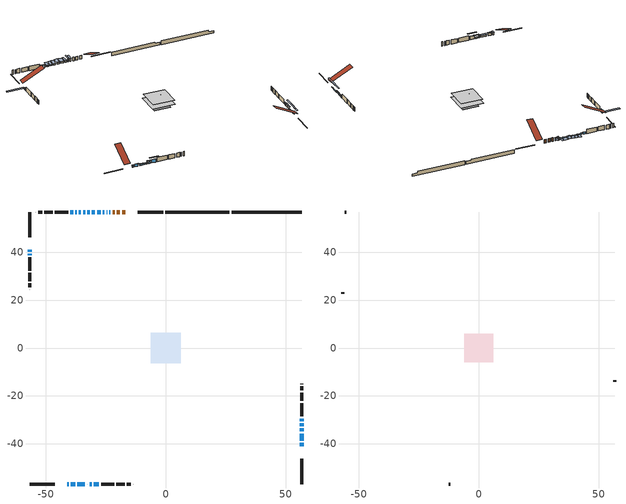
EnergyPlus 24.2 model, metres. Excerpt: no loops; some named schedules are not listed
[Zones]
conditioned space
 floor adiabatic (AdiabaticFloorConstruction): -6.32,-6.32 -6.32,6.32 6.32,6.32 6.32,-6.32 z0.3
 floor foundation (Slab1 construction): -4.5,-4.5 -4.5,4.5 4.5,4.5 4.5,-4.5 z-1.83
 floor foundation (Slab1 construction 1): -4.3,-4.3 -4.3,4.3 4.3,4.3 4.3,-4.3 z-1.83
 wall outside (RimJoist1 construction): -1.14,56.68 -11.64,56.68 / -56.68,-56.68 -46.18,-56.68 / -56.68,56.68 -56.68,46.18 / 56.68,-56.68 56.68,-46.18 z0.3:0.6
 wall outside (AdiabaticWallConstruction 1): -16.84,56.68 -18.22,56.68 / -19.15,56.68 -20.36,56.68 / -21.29,56.68 -22.11,56.68 z0.3:2.33
 wall outside (AdiabaticWallConstruction): -40.98,-56.68 -40.42,-56.68 / -32.82,-56.68 -32.64,-56.68 z0.3:1.5; -39.5,-56.68 -37.72,-56.68 z0.3:1.67; -23.04,56.68 -23.55,56.68 z0.3:1.9; -24.48,56.68 -24.68,56.68 / -29.98,-56.68 -27.9,-56.68 z0.3:2.23; -25.61,56.68 -26.17,56.68 / -27.09,56.68 -28.62,56.68 / -36.79,-56.68 -33.74,-56.68 / -37.16,56.68 -37.7,56.68 z0.3:1.19; -29.55,56.68 -30.77,56.68 z0.3:1.34; -31.7,56.68 -32.64,56.68 / -31.71,-56.68 -30.91,-56.68 z0.3:1.06; 56.68,-40.98 56.68,-39.51 z0.3:0.81; 56.68,-38.58 56.68,-35.64 z0.3:0.89; -33.56,56.68 -34.46,56.68 z0.3:0.91; -56.68,40.98 -56.68,40.14 z0.3:0.76; -35.38,56.68 -36.24,56.68 z0.3:0.87; 56.68,-34.71 56.68,-33.54 / -38.63,56.68 -39.8,56.68 / 56.68,-32.61 56.68,-31.44 / -56.68,39.22 -56.68,38.66 z0.3:1.47; 56.68,-30.52 56.68,-29.4 z0.3:1.27
 wall outside (Wall1 construction): -40.72,56.68 -46.22,56.68 / -26.97,-56.68 -21.48,-56.68 / -56.68,37.73 -56.68,32.24 / 56.68,-28.47 56.68,-22.98 z0.3:2.74
 wall outside (Wall2 construction): -47.14,56.68 -50.56,56.68 / -20.55,-56.68 -17.13,-56.68 / -56.68,31.31 -56.68,27.89 / 56.68,-22.05 56.68,-18.63 z0.3:2.74
 wall outside (Wall3 construction): -51.49,56.68 -53.2,56.68 / -16.2,-56.68 -14.49,-56.68 / -56.68,26.96 -56.68,25.25 / 56.68,-17.7 56.68,-15.99 z0.3:2.74
 wall outside (Wall4 construction): -54.13,56.68 -54.22,56.68 / -13.56,-56.68 -13.47,-56.68 / -56.68,24.32 -56.68,24.23 / 56.68,-15.06 56.68,-14.97 z0.3:2.74
 wall foundation (FoundationWall1 construction): 27.42,56.68,-1.83 27.42,56.68,0.3 53.75,56.68,0.3 53.75,56.68,-0.54 56.68,56.68,-0.54 56.68,56.68,-1.83
 wall foundation (FoundationWall2 construction): -0.21,56.68,-1.83 -0.21,56.68,0.3 23.82,56.68,0.3 23.82,56.68,-0.23 26.49,56.68,-0.23 26.49,56.68,-1.83
 window (WindowConstruction 12): -40.98,-56.68 -40.43,-56.68 z0.3:1.49
 window (WindowConstruction 6): -39.5,-56.68 -37.72,-56.68 z0.3:1.67
 window (WindowConstruction 15): -23.04,56.68 -23.55,56.68 z0.3:1.9
 window (WindowConstruction 16): -24.48,56.68 -24.68,56.68 z0.3:2.23
 window (WindowConstruction 17): -25.61,56.68 -26.17,56.68 z0.3:1.19
 window (WindowConstruction 7): -27.1,56.68 -28.62,56.68 z0.3:1.19
 window (WindowConstruction 8): -36.79,-56.68 -33.74,-56.68 z0.3:1.19
 window (WindowConstruction 9): -29.55,56.68 -30.77,56.68 z0.3:1.34
 window (WindowConstruction 10): -31.7,56.68 -32.64,56.68 z0.3:1.06
 window (WindowConstruction 13): -32.81,-56.68 -32.64,-56.68 z0.3:1.49
 window (WindowConstruction 11): -31.71,-56.68 -30.91,-56.68 z0.3:1.06
 window (WindowConstruction 18): 56.68,-40.98 56.68,-39.51 z0.3:0.81
 window (WindowConstruction 19): 56.68,-38.58 56.68,-35.64 z0.3:0.89
 window (WindowConstruction 20): -33.57,56.68 -34.46,56.68 z0.3:0.91
 window (WindowConstruction 21): -56.68,40.98 -56.68,40.15 z0.3:0.76
 window (WindowConstruction 22): -35.38,56.68 -36.24,56.68 z0.3:0.87
 window (WindowConstruction 14): -37.16,56.68 -37.7,56.68 z0.3:1.19
 window (WindowConstruction): 56.68,-34.71 56.68,-33.54 z0.3:1.47
 window (WindowConstruction 1): -38.63,56.68 -39.79,56.68 z0.3:1.47
 window (WindowConstruction 2): 56.68,-32.61 56.68,-31.44 z0.3:1.47
 window (WindowConstruction 3): -29.98,-56.68 -27.9,-56.68 z0.3:2.23
 window (WindowConstruction 4): -56.68,39.22 -56.68,38.66 z0.3:1.47
 window (WindowConstruction 5): 56.68,-30.52 56.68,-29.4 z0.3:1.27
 door (Door): -16.84,56.68 -18.22,56.68 z0.3:2.33
 door (Door 1): -19.15,56.68 -20.36,56.68 z0.3:2.33
 door (Door 2): -21.29,56.68 -22.11,56.68 z0.3:2.33
 ceiling adiabatic (AdiabaticFloorConstruction): 6.32,-6.32 6.32,6.32 -6.32,6.32 -6.32,-6.32 z0.3
attic - vented
 floor to conditioned space (Floor1 construction Reversed): -6.01,-6.01 -6.01,6.01 6.01,6.01 6.01,-6.01 z2.74
 floor to conditioned space (Floor2 construction Reversed): -2.01,-2.01 -2.01,2.01 2.01,2.01 2.01,-2.01 z2.74
 wall outside (Wall5 construction): -55.15,56.68 -55.75,56.68 / -12.54,-56.68 -11.94,-56.68 / -56.68,23.3 -56.68,22.71 / 56.68,-14.05 56.68,-13.45 z0.3:2.74
 roof outside (Roof1 construction): -15.91,56.68,2.74 -15.91,44.72,8.72 -12.57,44.72,8.72 -12.57,56.68,2.74; -41.91,-56.68,2.74 -41.91,-44.72,8.72 -45.25,-44.72,8.72 -45.25,-56.68,2.74; -56.68,41.91,2.74 -44.72,41.91,8.72 -44.72,45.25,8.72 -56.68,45.25,2.74; 56.68,-41.91,2.74 44.72,-41.91,8.72 44.72,-45.25,8.72 56.68,-45.25,2.74
shading: -40.28,-56.68 -41.13,-56.68 -41.13,-57.9 -40.28,-57.9 z1.64; -37.57,-56.68 -39.65,-56.68 -39.65,-57.29 -37.57,-57.29 z1.82; -23.7,56.68 -22.89,56.68 -22.89,59.88 -23.7,59.88 z2.05; -24.83,56.68 -24.33,56.68 -24.33,59.88 -24.83,59.88 z2.38; -26.32,56.68 -25.46,56.68 -25.46,59.88 -26.32,59.88 z1.34; -28.77,56.68 -26.95,56.68 -26.95,59.88 -28.77,59.88 z1.34; -33.59,-56.68 -36.94,-56.68 -36.94,-57.9 -33.59,-57.9 z1.34; -30.92,56.68 -29.4,56.68 -29.4,59.88 -30.92,59.88 z1.49; -32.79,56.68 -31.55,56.68 -31.55,59.88 -32.79,59.88 z1.21; -32.49,-56.68 -32.96,-56.68 -32.96,-57.9 -32.49,-57.9 z1.64; -29.84,-56.68 -32.78,-56.68 -32.78,-57.29 -29.84,-57.29 z2.13; 56.68,-36.16 56.68,-44.33 57.29,-44.33 57.29,-36.16 z4.16; 56.68,-32.29 56.68,-41.93 57.29,-41.93 57.29,-32.29 z4.23; -34.6,56.68 -33.42,56.68 -33.42,59.88 -34.6,59.88 z1.06; -56.68,40 -56.68,41.13 -66.43,41.13 -66.43,40 z0.91; -36.38,56.68 -35.23,56.68 -35.23,59.88 -36.38,59.88 z1.02; -37.85,56.68 -37.01,56.68 -37.01,57.29 -37.85,57.29 z1.34; 56.68,-33.39 56.68,-34.86 57.29,-34.86 57.29,-33.39 z1.62; -39.94,56.68 -38.48,56.68 -38.48,57.29 -39.94,57.29 z1.62; 56.68,-31.3 56.68,-32.76 57.29,-32.76 57.29,-31.3 z1.62; -26.38,-56.68 -31.5,-56.68 -31.5,-57.29 -26.38,-57.29 z3.75; -56.68,38.51 -56.68,39.37 -57.29,39.37 -57.29,38.51 z1.62; 56.68,-29.25 56.68,-30.67 57.29,-30.67 57.29,-29.25 z1.42
[Building]
Building 1: Terrain=Suburbs
[Site:Location]
Red Deer Regional AP_AB: Latitude {deg}=52.18; Longitude {deg}=-113.89; Time Zone {hr}=-7; Elevation {m}=905; Keep Site Location Information=Yes
[Site:GroundTemperature:Shallow]
-2.34175, -4.57363, -4.75236, -3.69322, 0.558635, 4.79069, 8.45965, 10.7838, 10.9813, 9.09096, 5.51556, 1.41332
[Site:WaterMainsTemperature]
Calculation Method=Schedule; Temperature Schedule=mains temperature schedule
[Material] Roughness=Rough; Thermal Absorptance=0.9
Name | Thickness {m} | Conductivity {W/m-K} | Density {kg/m3} | Specific Heat {J/kg-K} | Solar Absorptance | Visible Absorptance
asphalt or fiberglass shingles | 0.00635 | 0.162714 | 1121.4 | 1465.45 | 0.4 | 0.4
ceiling loosefill ins | 0.254 | 0.0480833 | 16.02 | 1046.75 | 0.7 | 0.7
ceiling loosefill ins 1 | 0.169333 | 0.0480833 | 16.02 | 1046.75 | 0.7 | 0.7
ceiling stud and cavity | 0.1397 | 0.0990476 | 65.682 | 1177.47 | 0.7 | 0.7
ceiling stud and cavity 1 | 0.1397 | 0.139188 | 65.682 | 1177.47 | 0.7 | 0.7
concrete 4.0 in. | 0.1016 | 1.803125 | 2242.8 | 837.4 | 0.7 | 0.7
concrete 8.0 in. | 0.2032 | 1.803125 | 2242.8 | 837.4 | 0.7 | 0.7
door material | 0.04445 | 0.053851 | 512.64 | 1214.23 | 0.7 | 0.7
exterior vertical ins | 0.0477883 | 0.029427 | 32.04 | 1214.23 | 0.7 | 0.7
exterior vertical ins 1 | 0.0633812 | 0.029427 | 32.04 | 1214.23 | 0.7 | 0.7
floor covering | 0.0127 | 0.0433444 | 54.468 | 1339.84 | 0.6 | 0.6
floor rigid ins; wall rigid ins 1 | 0.512978 | 0.029427 | 32.04 | 1214.23 | 0.7 | 0.7
floor stud and cavity | 0.1397 | 1.75129 | 37.0049 | 1207.88 | 0.7 | 0.7
furniture material conditioned space 1 | 0.1524 | 0.115458 | 640.8 | 1214.23 | 0.6 | 0.6
gypsum board | 0.0127 | 0.160291 | 801 | 837.4 | 0.6 | 0.6
gypsum board 1 | 0.0127 | 0.160291 | 801 | 837.4 | 0.7 | 0.7
osb sheathing 0.5 in. | 0.0127 | 0.115458 | 512.64 | 1214.23 | 0.7 | 0.7
osb sheathing 0.75 in. | 0.01905 | 0.115458 | 512.64 | 1214.23 | 0.7 | 0.7
osb sheathing 2.0 in. | 0.0508 | 0.115458 | 512.64 | 1214.23 | 0.7 | 0.7
rim joist stud and cavity | 0.0508 | 0.0310022 | 125.044 | 1163.47 | 0.6 | 0.6
wall rigid ins | 0.051816 | 0.029427 | 32.04 | 1214.23 | 0.7 | 0.7
wall stud and cavity | 0.1397 | 0.226039 | 139.0536 | 1170.24 | 0.7 | 0.7
wall stud and cavity 1 | 0.1397 | 0.0746362 | 139.0536 | 1170.24 | 0.7 | 0.7
wall stud and cavity 2 | 0.1397 | 0.0770275 | 139.0536 | 1170.24 | 0.7 | 0.7
wall stud and cavity 3 | 0.1397 | 0.0814562 | 139.0536 | 1170.24 | 0.7 | 0.7
wall stud and cavity 4 | 0.0889 | 6.1454 | 50.32683 | 1063.81 | 0.6 | 0.6
wall stud and cavity 5 | 0.0889 | 0.380278 | 52.3479 | 1209.89 | 0.7 | 0.7
wall stud and cavity 6 | 0.0889 | 0.391764 | 83.0341 | 1211.67 | 0.7 | 0.7
wood siding | 0.0254 | 0.102417 | 544.68 | 1172.36 | 0.4 | 0.4
wood siding 1 | 0.00254 | 0.102417 | 544.68 | 1172.36 | 0.4 | 0.4
wood siding 2; wood siding 3; wood siding 4 | 0.0254 | 0.102417 | 544.68 | 1172.36 | 0.7 | 0.7
[WindowMaterial:SimpleGlazingSystem]
Name | U-Factor {W/m2-K} | Solar Heat Gain Coefficient
WindowMaterial | 2.92474 | 0.66
WindowMaterial 1 | 2.9395 | 0.6
WindowMaterial 10 | 2.97698 | 0.61
WindowMaterial 11 | 3.11041 | 0.4
WindowMaterial 12 | 2.992306 | 0.59
WindowMaterial 13 | 2.98038 | 0.61
WindowMaterial 14 | 3.15356 | 0.45
WindowMaterial 15 | 2.98776 | 0.6
WindowMaterial 16 | 3.023535 | 0.48
WindowMaterial 17 | 3.01104 | 0.51
WindowMaterial 18 | 5.36174 | 0.62
WindowMaterial 19 | 5.80348 | 0.59
WindowMaterial 2 | 2.88102 | 0.7
WindowMaterial 20 | 3.12517 | 0.45
WindowMaterial 3 | 2.99685 | 0.51
WindowMaterial 4 | 3.00196 | 0.5
WindowMaterial 5 | 2.912814 | 0.63
WindowMaterial 6 | 2.98038 | 0.56
WindowMaterial 7 | 2.99117 | 0.55
WindowMaterial 8 | 3.02808 | 0.49
WindowMaterial 9 | 2.96903 | 0.62
[Construction]
AdiabaticFloorConstruction: floor stud and cavity, floor rigid ins, osb sheathing 0.75 in., floor covering
AdiabaticWallConstruction: wood siding 3, wall rigid ins 1, wall stud and cavity 5, gypsum board
AdiabaticWallConstruction 1: wood siding 4, wall rigid ins 1, wall stud and cavity 5, gypsum board
Door; Door 1; Door 2: door material
Floor1 construction Reversed: gypsum board, ceiling stud and cavity, ceiling loosefill ins
Floor2 construction Reversed: gypsum board, ceiling stud and cavity 1, ceiling loosefill ins 1
FoundationWall1 construction; FoundationWall2 construction: concrete 8.0 in., gypsum board 1
furniture construction conditioned space 1: furniture material conditioned space 1
PartitionWallConstruction: gypsum board, wall stud and cavity 6, gypsum board
RimJoist1 construction: wood siding 2, osb sheathing 2.0 in., rim joist stud and cavity
Roof1 construction: asphalt or fiberglass shingles
Slab1 construction; Slab1 construction 1: concrete 4.0 in.
Wall1 construction: wood siding, wall rigid ins, osb sheathing 0.5 in., wall stud and cavity, gypsum board
Wall2 construction: wood siding, osb sheathing 0.5 in., wall stud and cavity 1, gypsum board
Wall3 construction: wood siding, osb sheathing 0.5 in., wall stud and cavity 2, gypsum board
Wall4 construction: wood siding, osb sheathing 0.5 in., wall stud and cavity 3, gypsum board
Wall5 construction: wood siding 1, wall stud and cavity 4
WindowConstruction: WindowMaterial
WindowConstruction 1; WindowConstruction 2: WindowMaterial 1
WindowConstruction 10: WindowMaterial 8
WindowConstruction 11: WindowMaterial 9
WindowConstruction 12: WindowMaterial 10
WindowConstruction 13: WindowMaterial 11
WindowConstruction 14: WindowMaterial 12
WindowConstruction 15: WindowMaterial 13
WindowConstruction 16: WindowMaterial 14
WindowConstruction 17: WindowMaterial 15
WindowConstruction 18: WindowMaterial 16
WindowConstruction 19: WindowMaterial 17
WindowConstruction 20: WindowMaterial 18
WindowConstruction 21: WindowMaterial 19
WindowConstruction 22: WindowMaterial 20
WindowConstruction 3: WindowMaterial 2
WindowConstruction 4: WindowMaterial 3
WindowConstruction 5: WindowMaterial 4
WindowConstruction 6: WindowMaterial 5
WindowConstruction 7; WindowConstruction 8: WindowMaterial 6
WindowConstruction 9: WindowMaterial 7
[Zone] Multiplier=1; Part of Total Floor Area=Yes
Name | Volume {m3}
attic - vented | 151.373
conditioned space | 741.9
[Space]
Name | Zone | Volume {m3}
attic - vented 1 | attic - vented | 151.373
conditioned space 1 | conditioned space | 741.9
[ZoneInfiltration:EffectiveLeakageArea]
infil attic - vented 1: Zone or Space=attic - vented 1; Schedule=Always On Discrete; Effective Air Leakage Area {cm2}=5744.6; Stack Coefficient=0.000585354; Wind Coefficient=1.63467e-05
[ZoneMixing]
whole house fan mix: Zone or Space=attic - vented; Schedule=Always On Continuous; Design Flow Rate Calculation Method=Flow/Zone; Design Flow Rate {m3/s}=0; Source Zone or Space=conditioned space
[SurfaceProperty:ExposedFoundationPerimeter] Exposed Perimeter Calculation Method=TotalExposedPerimeter
Name | Total Exposed Perimeter {m}
Slab1 | 29.261
Slab1 1 | 26.701
[InternalMass] Zone or ZoneList=conditioned space; Space or SpaceList=conditioned space 1
Name | Construction | Surface Area {m2}
furniture mass conditioned space 1 | furniture construction conditioned space 1 | 126
partition wall mass | PartitionWallConstruction | 315
[Lights]
interior lighting: Zone or ZoneList or Space or SpaceList=conditioned space 1; Schedule=interior lighting schedule; Design Level Calculation Method=LightingLevel; Lighting Level {W}=343.2; Return Air Fraction=0; Fraction Radiant=0.6; Fraction Visible=0.2; Fraction Replaceable=1
[People]
occupants: Zone or ZoneList or Space or SpaceList=conditioned space 1; Number of People Schedule=occupants schedule; Number of People Calculation Method=People; Number of People=3; Fraction Radiant=0.314171; Sensible Heat Fraction=0.56303; Activity Level Schedule=occupants activity schedule; Carbon Dioxide Generation Rate {m3/s-W}=0; Enable ASHRAE 55 Comfort Warnings=No; Mean Radiant Temperature Calculation Type=EnclosureAveraged
[ElectricEquipment] Zone or ZoneList or Space or SpaceList=conditioned space 1; Design Level Calculation Method=EquipmentLevel
Name | Schedule | Design Level {W} | Fraction Latent | Fraction Radiant | Fraction Lost
clothes dryer | clothes dryer schedule | 140.772 | 0.015 | 0.081 | 0.85
clothes washer | clothes washer schedule | 32.1985 | 0.03 | 0.162 | 0.7
cooking range | cooking range schedule | 215.147 | 0.08 | 0.432 | 0.2
dishwasher | dishwasher schedule | 66.8632 | 0.3 | 0.18 | 0.4
fridge | fridge schedule | 72.9452 | 0 | 0.6 | 0
mech vent bath fan 0 | mech vent bath fan 0 schedule | 50.2 | 0 | 0 | 1
mech vent bath fan 1 | mech vent bath fan 1 schedule | 50.2 | 0 | 0 | 1
mech vent bath fan 2 | mech vent bath fan 2 schedule | 50.2 | 0 | 0 | 1
mech vent house fan | mech vent house fan schedule | 0 | 0 | 0 | 1
mech vent house fan cfis | mech vent house fan cfis schedule | 0 | 0 | 0 | 0
mech vent range fan 0 | mech vent range fan 0 schedule | 57 | 0 | 0 | 1
misc plug loads | misc plug loads schedule | 494.7 | 0.045 | 0.513 | 0.1
whole house fan | Always On Discrete | 0 | 0 | 0 | 1
[OtherEquipment] Zone or ZoneList or Space or SpaceList=conditioned space 1; Design Level Calculation Method=EquipmentLevel
Name | Fuel Type | Schedule | Design Level {W} | Fraction Latent | Fraction Radiant | Fraction Lost
clothes dryer 1 | Electricity | clothes dryer schedule | 0 | 0.015 | 0.081 | 0.85
cooking range 1 | Electricity | cooking range schedule | 0 | 0.08 | 0.432 | 0.2
general water use latent | None | general water use schedule | 62.594 | 1 | 0 | 0
general water use sensible | None | general water use schedule | -61.6891 | 0 | 0.6 | 0
mech vent house fan latent load | None | Always On Discrete | 0 | 1 | 0 | 0
mech vent house fan sensible load | None | Always On Discrete | 0 | 0 | 0 | 0
water heater energy adjustment1 | NaturalGas | Always On Discrete | 0.01 | 0 | 0 | 1
[ZoneInfiltration:DesignFlowRate] Zone or ZoneList or Space or SpaceList=conditioned space 1; Schedule=Always On Discrete; Design Flow Rate Calculation Method=Flow/Zone; Design Flow Rate {m3/s}=0
infil flow; natural vent flow; whole house fan flow
[Foundation:Kiva] Initial Indoor Air Temperature {C}=18; Wall Height Above Grade {m}=0.300015; Wall Depth Below Slab {m}=0.2032; Custom Block Depth 1 {m}=2.13; Custom Block X Position 1 {m}=0.2159; Custom Block Z Position 1 {m}=0
Name | Custom Block Material Name 1
Foundation Kiva 1 | exterior vertical ins
Foundation Kiva 2 | exterior vertical ins 1
[Foundation:Kiva:Settings]
Soil Conductivity {W/m-K}=0.849921; Soil Density {kg/m3}=1842.3; Soil Specific Heat {J/kg-K}=418.7; Ground Solar Absorptivity=0.9; Ground Thermal Absorptivity=0.9; Ground Surface Roughness {m}=0.03; Far-Field Width {m}=40; Deep-Ground Boundary Condition=ZeroFlux; Deep-Ground Depth {m}=40; Minimum Cell Dimension {m}=0.2; Maximum Cell Growth Coefficient=3; Simulation Timestep=Timestep
[Exterior:Lights]
exterior lighting: Schedule=exterior lighting schedule; Design Level {W}=75.6
[Schedule:Constant]
Name | Hourly Value
Always On Continuous; mech vent house fan schedule; mech vent house fan cfis schedule; Always On Discrete | 1
occupants activity schedule | 117.228
fridge schedule | 0
[Schedule:Week:Daily]
interior lighting schedule Week Rule - Jan1-Jan27: interior lighting schedule day, interior lighting schedule day, interior lighting schedule day, interior lighting schedule day, interior lighting schedule day, interior lighting schedule day, interior lighting schedule day, interior lighting schedule default day, interior lighting schedule default day, interior lighting schedule default day, interior lighting schedule default day, interior lighting schedule default day
interior lighting schedule Week Rule - Jan28-Feb3: interior lighting schedule day, interior lighting schedule day, interior lighting schedule day, interior lighting schedule day, interior lighting schedule day 1, interior lighting schedule day 1, interior lighting schedule day 1, interior lighting schedule default day, interior lighting schedule default day, interior lighting schedule default day, interior lighting schedule default day, interior lighting schedule default day
interior lighting schedule Week Rule - Feb4-Feb24: interior lighting schedule day 1, interior lighting schedule day 1, interior lighting schedule day 1, interior lighting schedule day 1, interior lighting schedule day 1, interior lighting schedule day 1, interior lighting schedule day 1, interior lighting schedule default day, interior lighting schedule default day, interior lighting schedule default day, interior lighting schedule default day, interior lighting schedule default day
interior lighting schedule Week Rule - Feb25-Mar3: interior lighting schedule day 1, interior lighting schedule day 1, interior lighting schedule day 1, interior lighting schedule day 1, interior lighting schedule day 2, interior lighting schedule day 2, interior lighting schedule day 2, interior lighting schedule default day, interior lighting schedule default day, interior lighting schedule default day, interior lighting schedule default day, interior lighting schedule default day
interior lighting schedule Week Rule - Mar4-Mar31: interior lighting schedule day 2, interior lighting schedule day 2, interior lighting schedule day 2, interior lighting schedule day 2, interior lighting schedule day 2, interior lighting schedule day 2, interior lighting schedule day 2, interior lighting schedule default day, interior lighting schedule default day, interior lighting schedule default day, interior lighting schedule default day, interior lighting schedule default day
interior lighting schedule Week Rule - Apr1-Apr28: interior lighting schedule day 3, interior lighting schedule day 3, interior lighting schedule day 3, interior lighting schedule day 3, interior lighting schedule day 3, interior lighting schedule day 3, interior lighting schedule day 3, interior lighting schedule default day, interior lighting schedule default day, interior lighting schedule default day, interior lighting schedule default day, interior lighting schedule default day
interior lighting schedule Week Rule - Apr29-May5: interior lighting schedule day 3, interior lighting schedule day 3, interior lighting schedule day 4, interior lighting schedule day 4, interior lighting schedule day 4, interior lighting schedule day 4, interior lighting schedule day 4, interior lighting schedule default day, interior lighting schedule default day, interior lighting schedule default day, interior lighting schedule default day, interior lighting schedule default day
interior lighting schedule Week Rule - May6-May26: interior lighting schedule day 4, interior lighting schedule day 4, interior lighting schedule day 4, interior lighting schedule day 4, interior lighting schedule day 4, interior lighting schedule day 4, interior lighting schedule day 4, interior lighting schedule default day, interior lighting schedule default day, interior lighting schedule default day, interior lighting schedule default day, interior lighting schedule default day
interior lighting schedule Week Rule - May27-Jun2: interior lighting schedule day 4, interior lighting schedule day 4, interior lighting schedule day 4, interior lighting schedule day 4, interior lighting schedule day 4, interior lighting schedule day 5, interior lighting schedule day 5, interior lighting schedule default day, interior lighting schedule default day, interior lighting schedule default day, interior lighting schedule default day, interior lighting schedule default day
interior lighting schedule Week Rule - Jun3-Jun30: interior lighting schedule day 5, interior lighting schedule day 5, interior lighting schedule day 5, interior lighting schedule day 5, interior lighting schedule day 5, interior lighting schedule day 5, interior lighting schedule day 5, interior lighting schedule default day, interior lighting schedule default day, interior lighting schedule default day, interior lighting schedule default day, interior lighting schedule default day
interior lighting schedule Week Rule - Jul1-Jul28: interior lighting schedule day 6, interior lighting schedule day 6, interior lighting schedule day 6, interior lighting schedule day 6, interior lighting schedule day 6, interior lighting schedule day 6, interior lighting schedule day 6, interior lighting schedule default day, interior lighting schedule default day, interior lighting schedule default day, interior lighting schedule default day, interior lighting schedule default day
interior lighting schedule Week Rule - Jul29-Aug4: interior lighting schedule day 6, interior lighting schedule day 6, interior lighting schedule day 6, interior lighting schedule day 7, interior lighting schedule day 7, interior lighting schedule day 7, interior lighting schedule day 7, interior lighting schedule default day, interior lighting schedule default day, interior lighting schedule default day, interior lighting schedule default day, interior lighting schedule default day
interior lighting schedule Week Rule - Aug5-Aug25: interior lighting schedule day 7, interior lighting schedule day 7, interior lighting schedule day 7, interior lighting schedule day 7, interior lighting schedule day 7, interior lighting schedule day 7, interior lighting schedule day 7, interior lighting schedule default day, interior lighting schedule default day, interior lighting schedule default day, interior lighting schedule default day, interior lighting schedule default day
interior lighting schedule Week Rule - Aug26-Sep1: interior lighting schedule day 7, interior lighting schedule day 7, interior lighting schedule day 7, interior lighting schedule day 7, interior lighting schedule day 7, interior lighting schedule day 7, interior lighting schedule day 8, interior lighting schedule default day, interior lighting schedule default day, interior lighting schedule default day, interior lighting schedule default day, interior lighting schedule default day
interior lighting schedule Week Rule - Sep2-Sep29: interior lighting schedule day 8, interior lighting schedule day 8, interior lighting schedule day 8, interior lighting schedule day 8, interior lighting schedule day 8, interior lighting schedule day 8, interior lighting schedule day 8, interior lighting schedule default day, interior lighting schedule default day, interior lighting schedule default day, interior lighting schedule default day, interior lighting schedule default day
interior lighting schedule Week Rule - Sep30-Oct6: interior lighting schedule day 8, interior lighting schedule day 9, interior lighting schedule day 9, interior lighting schedule day 9, interior lighting schedule day 9, interior lighting schedule day 9, interior lighting schedule day 9, interior lighting schedule default day, interior lighting schedule default day, interior lighting schedule default day, interior lighting schedule default day, interior lighting schedule default day
interior lighting schedule Week Rule - Oct7-Oct27: interior lighting schedule day 9, interior lighting schedule day 9, interior lighting schedule day 9, interior lighting schedule day 9, interior lighting schedule day 9, interior lighting schedule day 9, interior lighting schedule day 9, interior lighting schedule default day, interior lighting schedule default day, interior lighting schedule default day, interior lighting schedule default day, interior lighting schedule default day
interior lighting schedule Week Rule - Oct28-Nov3: interior lighting schedule day 9, interior lighting schedule day 9, interior lighting schedule day 9, interior lighting schedule day 9, interior lighting schedule day 10, interior lighting schedule day 10, interior lighting schedule day 10, interior lighting schedule default day, interior lighting schedule default day, interior lighting schedule default day, interior lighting schedule default day, interior lighting schedule default day
interior lighting schedule Week Rule - Nov4-Nov24: interior lighting schedule day 10, interior lighting schedule day 10, interior lighting schedule day 10, interior lighting schedule day 10, interior lighting schedule day 10, interior lighting schedule day 10, interior lighting schedule day 10, interior lighting schedule default day, interior lighting schedule default day, interior lighting schedule default day, interior lighting schedule default day, interior lighting schedule default day
interior lighting schedule Week Rule - Nov25-Dec1: interior lighting schedule day 10, interior lighting schedule day 10, interior lighting schedule day 10, interior lighting schedule day 10, interior lighting schedule day 10, interior lighting schedule day 10, interior lighting schedule day 11, interior lighting schedule default day, interior lighting schedule default day, interior lighting schedule default day, interior lighting schedule default day, interior lighting schedule default day
interior lighting schedule Week Rule - Dec2-Dec31: interior lighting schedule day 11, interior lighting schedule day 11, interior lighting schedule day 11, interior lighting schedule day 11, interior lighting schedule day 11, interior lighting schedule day 11, interior lighting schedule day 11, interior lighting schedule default day, interior lighting schedule default day, interior lighting schedule default day, interior lighting schedule default day, interior lighting schedule default day
occupants schedule Week Rule - Jan1-Dec31: occupants schedule day, occupants schedule day, occupants schedule day, occupants schedule day, occupants schedule day, occupants schedule day, occupants schedule day, occupants schedule default day, occupants schedule default day, occupants schedule default day, occupants schedule default day, occupants schedule default day
clothes dryer schedule Week Rule - Jan1-Dec31: clothes dryer schedule day, clothes dryer schedule day, clothes dryer schedule day, clothes dryer schedule day, clothes dryer schedule day, clothes dryer schedule day, clothes dryer schedule day, clothes dryer schedule default day, clothes dryer schedule default day, clothes dryer schedule default day, clothes dryer schedule default day, clothes dryer schedule default day
clothes washer schedule Week Rule - Jan1-Dec31: clothes washer schedule day, clothes washer schedule day, clothes washer schedule day, clothes washer schedule day, clothes washer schedule day, clothes washer schedule day, clothes washer schedule day, clothes washer schedule default day, clothes washer schedule default day, clothes washer schedule default day, clothes washer schedule default day, clothes washer schedule default day
cooking range schedule Week Rule - Jan1-Dec31: cooking range schedule day, cooking range schedule day, cooking range schedule day, cooking range schedule day, cooking range schedule day, cooking range schedule day, cooking range schedule day, cooking range schedule default day, cooking range schedule default day, cooking range schedule default day, cooking range schedule default day, cooking range schedule default day
dishwasher schedule Week Rule - Jan1-Dec31: dishwasher schedule day, dishwasher schedule day, dishwasher schedule day, dishwasher schedule day, dishwasher schedule day, dishwasher schedule day, dishwasher schedule day, dishwasher schedule default day, dishwasher schedule default day, dishwasher schedule default day, dishwasher schedule default day, dishwasher schedule default day
mech vent bath fan 0 schedule Week Rule - Jan1-Dec31: mech vent bath fan 0 schedule day, mech vent bath fan 0 schedule day, mech vent bath fan 0 schedule day, mech vent bath fan 0 schedule day, mech vent bath fan 0 schedule day, mech vent bath fan 0 schedule day, mech vent bath fan 0 schedule day, mech vent bath fan 0 schedule default day, mech vent bath fan 0 schedule default day, mech vent bath fan 0 schedule default day, mech vent bath fan 0 schedule default day, mech vent bath fan 0 schedule default day
mech vent bath fan 1 schedule Week Rule - Jan1-Dec31: mech vent bath fan 1 schedule day, mech vent bath fan 1 schedule day, mech vent bath fan 1 schedule day, mech vent bath fan 1 schedule day, mech vent bath fan 1 schedule day, mech vent bath fan 1 schedule day, mech vent bath fan 1 schedule day, mech vent bath fan 1 schedule default day, mech vent bath fan 1 schedule default day, mech vent bath fan 1 schedule default day, mech vent bath fan 1 schedule default day, mech vent bath fan 1 schedule default day
mech vent bath fan 2 schedule Week Rule - Jan1-Dec31: mech vent bath fan 2 schedule day, mech vent bath fan 2 schedule day, mech vent bath fan 2 schedule day, mech vent bath fan 2 schedule day, mech vent bath fan 2 schedule day, mech vent bath fan 2 schedule day, mech vent bath fan 2 schedule day, mech vent bath fan 2 schedule default day, mech vent bath fan 2 schedule default day, mech vent bath fan 2 schedule default day, mech vent bath fan 2 schedule default day, mech vent bath fan 2 schedule default day
mech vent range fan 0 schedule Week Rule - Jan1-Dec31: mech vent range fan 0 schedule day, mech vent range fan 0 schedule day, mech vent range fan 0 schedule day, mech vent range fan 0 schedule day, mech vent range fan 0 schedule day, mech vent range fan 0 schedule day, mech vent range fan 0 schedule day, mech vent range fan 0 schedule default day, mech vent range fan 0 schedule default day, mech vent range fan 0 schedule default day, mech vent range fan 0 schedule default day, mech vent range fan 0 schedule default day
misc plug loads schedule Week Rule - Jan1-Dec31: misc plug loads schedule day, misc plug loads schedule day, misc plug loads schedule day, misc plug loads schedule day, misc plug loads schedule day, misc plug loads schedule day, misc plug loads schedule day, misc plug loads schedule default day, misc plug loads schedule default day, misc plug loads schedule default day, misc plug loads schedule default day, misc plug loads schedule default day
general water use schedule Week Rule - Jan1-Dec31: general water use schedule day, general water use schedule day, general water use schedule day, general water use schedule day, general water use schedule day, general water use schedule day, general water use schedule day, general water use schedule default day, general water use schedule default day, general water use schedule default day, general water use schedule default day, general water use schedule default day
exterior lighting schedule Week Rule - Jan1-Jan27: exterior lighting schedule day, exterior lighting schedule day, exterior lighting schedule day, exterior lighting schedule day, exterior lighting schedule day, exterior lighting schedule day, exterior lighting schedule day, exterior lighting schedule default day, exterior lighting schedule default day, exterior lighting schedule default day, exterior lighting schedule default day, exterior lighting schedule default day
[Schedule:Year]
interior lighting schedule: interior lighting schedule Week Rule - Jan1-Jan27, 1, 1, 1, 27, interior lighting schedule Week Rule - Jan28-Feb3, 1, 28, 2, 3, interior lighting schedule Week Rule - Feb4-Feb24, 2, 4, 2, 24, interior lighting schedule Week Rule - Feb25-Mar3, 2, 25, 3, 3, interior lighting schedule Week Rule - Mar4-Mar31, 3, 4, 3, 31, interior lighting schedule Week Rule - Apr1-Apr28, 4, 1, 4, 28, interior lighting schedule Week Rule - Apr29-May5, 4, 29, 5, 5, interior lighting schedule Week Rule - May6-May26, 5, 6, 5, 26, interior lighting schedule Week Rule - May27-Jun2, 5, 27, 6, 2, interior lighting schedule Week Rule - Jun3-Jun30, 6, 3, 6, 30, interior lighting schedule Week Rule - Jul1-Jul28, 7, 1, 7, 28, interior lighting schedule Week Rule - Jul29-Aug4, 7, 29, 8, 4, interior lighting schedule Week Rule - Aug5-Aug25, 8, 5, 8, 25, interior lighting schedule Week Rule - Aug26-Sep1, 8, 26, 9, 1, interior lighting schedule Week Rule - Sep2-Sep29, 9, 2, 9, 29, interior lighting schedule Week Rule - Sep30-Oct6, 9, 30, 10, 6, interior lighting schedule Week Rule - Oct7-Oct27, 10, 7, 10, 27, interior lighting schedule Week Rule - Oct28-Nov3, 10, 28, 11, 3, interior lighting schedule Week Rule - Nov4-Nov24, 11, 4, 11, 24, interior lighting schedule Week Rule - Nov25-Dec1, 11, 25, 12, 1, interior lighting schedule Week Rule - Dec2-Dec31, 12, 2, 12, 31
occupants schedule: occupants schedule Week Rule - Jan1-Dec31, 1, 1, 12, 31
clothes dryer schedule: clothes dryer schedule Week Rule - Jan1-Dec31, 1, 1, 12, 31
clothes washer schedule: clothes washer schedule Week Rule - Jan1-Dec31, 1, 1, 12, 31
cooking range schedule: cooking range schedule Week Rule - Jan1-Dec31, 1, 1, 12, 31
dishwasher schedule: dishwasher schedule Week Rule - Jan1-Dec31, 1, 1, 12, 31
mech vent bath fan 0 schedule: mech vent bath fan 0 schedule Week Rule - Jan1-Dec31, 1, 1, 12, 31
mech vent bath fan 1 schedule: mech vent bath fan 1 schedule Week Rule - Jan1-Dec31, 1, 1, 12, 31
mech vent bath fan 2 schedule: mech vent bath fan 2 schedule Week Rule - Jan1-Dec31, 1, 1, 12, 31
mech vent range fan 0 schedule: mech vent range fan 0 schedule Week Rule - Jan1-Dec31, 1, 1, 12, 31
misc plug loads schedule: misc plug loads schedule Week Rule - Jan1-Dec31, 1, 1, 12, 31
general water use schedule: general water use schedule Week Rule - Jan1-Dec31, 1, 1, 12, 31
exterior lighting schedule: exterior lighting schedule Week Rule - Jan1-Jan27, 1, 1, 1, 27, exterior lighting schedule Week Rule - Jan28-Feb3, 1, 28, 2, 3, exterior lighting schedule Week Rule - Feb4-Feb24, 2, 4, 2, 24, exterior lighting schedule Week Rule - Feb25-Mar3, 2, 25, 3, 3, exterior lighting schedule Week Rule - Mar4-Mar31, 3, 4, 3, 31, exterior lighting schedule Week Rule - Apr1-Apr28, 4, 1, 4, 28, exterior lighting schedule Week Rule - Apr29-May5, 4, 29, 5, 5, exterior lighting schedule Week Rule - May6-May26, 5, 6, 5, 26, exterior lighting schedule Week Rule - May27-Jun2, 5, 27, 6, 2, exterior lighting schedule Week Rule - Jun3-Jun30, 6, 3, 6, 30, exterior lighting schedule Week Rule - Jul1-Jul28, 7, 1, 7, 28, exterior lighting schedule Week Rule - Jul29-Aug4, 7, 29, 8, 4, exterior lighting schedule Week Rule - Aug5-Aug25, 8, 5, 8, 25, exterior lighting schedule Week Rule - Aug26-Sep1, 8, 26, 9, 1, exterior lighting schedule Week Rule - Sep2-Sep29, 9, 2, 9, 29, exterior lighting schedule Week Rule - Sep30-Oct6, 9, 30, 10, 6, exterior lighting schedule Week Rule - Oct7-Oct27, 10, 7, 10, 27, exterior lighting schedule Week Rule - Oct28-Nov3, 10, 28, 11, 3, exterior lighting schedule Week Rule - Nov4-Nov24, 11, 4, 11, 24, exterior lighting schedule Week Rule - Nov25-Dec1, 11, 25, 12, 1, exterior lighting schedule Week Rule - Dec2-Dec31, 12, 2, 12, 31
[Schedule:Compact]
mains temperature schedule: Through: 01/01, For: AllDays, Until: 24:00, 3.49111, Through: 01/02, For: AllDays, Until: 24:00, 3.42333, Through: 01/03, For: AllDays, Until: 24:00, 3.35611, Through: 01/04, For: AllDays, Until: 24:00, 3.28944, Through: 01/05, For: AllDays, Until: 24:00, 3.22444, Through: 01/06, For: AllDays, Until: 24:00, 3.16, Through: 01/07, For: AllDays, Until: 24:00, 3.09611, Through: 01/08, For: AllDays, Until: 24:00, 3.03333, Through: 01/09, For: AllDays, Until: 24:00, 2.97167, Through: 01/10, For: AllDays, Until: 24:00, 2.91111, Through: 01/11, For: AllDays, Until: 24:00, 2.85167, Through: 01/12, For: AllDays, Until: 24:00, 2.79278, Through: 01/13, For: AllDays, Until: 24:00, 2.735, Through: 01/14, For: AllDays, Until: 24:00, 2.67833, Through: 01/15, For: AllDays, Until: 24:00, 2.62278, Through: 01/16, For: AllDays, Until: 24:00, 2.56833, Through: 01/17, For: AllDays, Until: 24:00, 2.515, Through: 01/18, For: AllDays, Until: 24:00, 2.46278, Through: 01/19, For: AllDays, Until: 24:00, 2.41167, Through: 01/20, For: AllDays, Until: 24:00, 2.36167, Through: 01/21, For: AllDays, Until: 24:00, 2.31333, Through: 01/22, For: AllDays, Until: 24:00, 2.26556, Through: 01/23, For: AllDays, Until: 24:00, 2.21889, Through: 01/24, For: AllDays, Until: 24:00, 2.17389, Through: 01/25, For: AllDays, Until: 24:00, 2.13, Through: 01/26, For: AllDays, Until: 24:00, 2.08722, Through: 01/27, For: AllDays, Until: 24:00, 2.04556, Through: 01/28, For: AllDays, Until: 24:00, 2.00556, Through: 01/29, For: AllDays, Until: 24:00, 1.96611, Through: 01/30, For: AllDays, Until: 24:00, 1.92833, Through: 01/31, For: AllDays, Until: 24:00, 1.89222, Through: 02/01, For: AllDays, Until: 24:00, 1.85722, Through: 02/02, For: AllDays, Until: 24:00, 1.82333, Through: 02/03, For: AllDays, Until: 24:00, 1.79056, Through: 02/04, For: AllDays, Until: 24:00, 1.75944, Through: 02/05, For: AllDays, Until: 24:00, 1.73, Through: 02/06, For: AllDays, Until: 24:00, 1.70111, Through: 02/07, For: AllDays, Until: 24:00, 1.67389, Through: 02/08, For: AllDays, Until: 24:00, 1.64833, Through: 02/09, For: AllDays, Until: 24:00, 1.62389, Through: 02/10, For: AllDays, Until: 24:00, 1.60111, Through: 02/11, For: AllDays, Until: 24:00, 1.57944, Through: 02/12, For: AllDays, Until: 24:00, 1.55944, Through: 02/13, For: AllDays, Until: 24:00, 1.54056, Through: 02/14, For: AllDays, Until: 24:00, 1.52278, Through: 02/15, For: AllDays, Until: 24:00, 1.50667, Through: 02/16, For: AllDays, Until: 24:00, 1.49222, Through: 02/17, For: AllDays, Until: 24:00, 1.47944, Through: 02/18, For: AllDays, Until: 24:00, 1.46722, Through: 02/19, For: AllDays, Until: 24:00, 1.45722, Through: 02/20, For: AllDays, Until: 24:00, 1.44833, Through: 02/21, For: AllDays, Until: 24:00, 1.44056, Through: 02/22, For: AllDays, Until: 24:00, 1.435, Through: 02/23, For: AllDays, Until: 24:00, 1.43, Through: 02/24, For: AllDays, Until: 24:00, 1.42722, Through: 02/25, For: AllDays, Until: 24:00, 1.42556, Through: 02/26, For: AllDays, Until: 24:00, 1.425, Through: 02/27, For: AllDays, Until: 24:00, 1.42611, Through: 02/28, For: AllDays, Until: 24:00, 1.42889, Through: 03/01, For: AllDays, Until: 24:00, 1.43278, Through: 03/02, For: AllDays, Until: 24:00, 1.43833, Through: 03/03, For: AllDays, Until: 24:00, 1.44556, Through: 03/04, For: AllDays, Until: 24:00, 1.45389, Through: 03/05, For: AllDays, Until: 24:00, 1.46333, Through: 03/06, For: AllDays, Until: 24:00, 1.47444, Through: 03/07, For: AllDays, Until: 24:00, 1.48722, Through: 03/08, For: AllDays, Until: 24:00, 1.50111, Through: 03/09, For: AllDays, Until: 24:00, 1.51667, Through: 03/10, For: AllDays, Until: 24:00, 1.53389, Through: 03/11, For: AllDays, Until: 24:00, 1.55222, Through: 03/12, For: AllDays, Until: 24:00, 1.57167, Through: 03/13, For: AllDays, Until: 24:00, 1.59278, Through: 03/14, For: AllDays, Until: 24:00, 1.61556, Through: 03/15, For: AllDays, Until: 24:00, 1.63944, Through: 03/16, For: AllDays, Until: 24:00, 1.66444, Through: 03/17, For: AllDays, Until: 24:00, 1.69111, Through: 03/18, For: AllDays, Until: 24:00, 1.71889, Through: 03/19, For: AllDays, Until: 24:00, 1.74833, Through: 03/20, For: AllDays, Until: 24:00, 1.77889, Through: 03/21, For: AllDays, Until: 24:00, 1.81111, Through: 03/22, For: AllDays, Until: 24:00, 1.84444, Through: 03/23, For: AllDays, Until: 24:00, 1.87889, Through: 03/24, For: AllDays, Until: 24:00, 1.915, Through: 03/25, For: AllDays, Until: 24:00, 1.95222, Through: 03/26, For: AllDays, Until: 24:00, 1.99056, Through: 03/27, For: AllDays, Until: 24:00, 2.03056, Through: 03/28, For: AllDays, Until: 24:00, 2.07167, Through: 03/29, For: AllDays, Until: 24:00, 2.11389, Through: 03/30, For: AllDays, Until: 24:00, 2.15722, Through: 03/31, For: AllDays, Until: 24:00, 2.20222, Through: 04/01, For: AllDays, Until: 24:00, 2.24833, Through: 04/02, For: AllDays, Until: 24:00, 2.29556, Through: 04/03, For: AllDays, Until: 24:00, 2.34389, Through: 04/04, For: AllDays, Until: 24:00, 2.39333, Through: 04/05, For: AllDays, Until: 24:00, 2.44389, Through: 04/06, For: AllDays, Until: 24:00, 2.49556, Through: 04/07, For: AllDays, Until: 24:00, 2.54889, Through: 04/08, For: AllDays, Until: 24:00, 2.60278, Through: 04/09, For: AllDays, Until: 24:00, 2.65778, Through: 04/10, For: AllDays, Until: 24:00, 2.71389, Through: 04/11, For: AllDays, Until: 24:00, 2.77111, Through: 04/12, For: AllDays, Until: 24:00, 2.82944, Through: 04/13, For: AllDays, Until: 24:00, 2.88889, Through: 04/14, For: AllDays, Until: 24:00, 2.94944, Through: 04/15, For: AllDays, Until: 24:00, 3.01056, Through: 04/16, For: AllDays, Until: 24:00, 3.07278, Through: 04/17, For: AllDays, Until: 24:00, 3.13611, Through: 04/18, For: AllDays, Until: 24:00, 3.2, Through: 04/19, For: AllDays, Until: 24:00, 3.26556, Through: 04/20, For: AllDays, Until: 24:00, 3.33111, Through: 04/21, For: AllDays, Until: 24:00, 3.39833, Through: 04/22, For: AllDays, Until: 24:00, 3.46611, Through: 04/23, For: AllDays, Until: 24:00, 3.53444, Through: 04/24, For: AllDays, Until: 24:00, 3.60389, Through: 04/25, For: AllDays, Until: 24:00, 3.67389, Through: 04/26, For: AllDays, Until: 24:00, 3.745, Through: 04/27, For: AllDays, Until: 24:00, 3.81667, Through: 04/28, For: AllDays, Until: 24:00, 3.88889, Through: 04/29, For: AllDays, Until: 24:00, 3.96222, Through: 04/30, For: AllDays, Until: 24:00, 4.03611, Through: 05/01, For: AllDays, Until: 24:00, 4.11056, Through: 05/02, For: AllDays, Until: 24:00, 4.18556, Through: 05/03, For: AllDays, Until: 24:00, 4.26111, Through: 05/04, For: AllDays, Until: 24:00, 4.33778, Through: 05/05, For: AllDays, Until: 24:00, 4.41444, Through: 05/06, For: AllDays, Until: 24:00, 4.49222, Through: 05/07, For: AllDays, Until: 24:00, 4.57, Through: 05/08, For: AllDays, Until: 24:00, 4.64833, Through: 05/09, For: AllDays, Until: 24:00, 4.72778, Through: 05/10, For: AllDays, Until: 24:00, 4.80722, Through: 05/11, For: AllDays, Until: 24:00, 4.88667, Through: 05/12, For: AllDays, Until: 24:00, 4.96722, Through: 05/13, For: AllDays, Until: 24:00, 5.04778, Through: 05/14, For: AllDays, Until: 24:00, 5.12889, Through: 05/15, For: AllDays, Until: 24:00, 5.21056, Through: 05/16, For: AllDays, Until: 24:00, 5.29222, Through: 05/17, For: AllDays, Until: 24:00, 5.37444, Through: 05/18, For: AllDays, Until: 24:00, 5.45667, Through: 05/19, For: AllDays, Until: 24:00, 5.53889, Through: 05/20, For: AllDays, Until: 24:00, 5.62167, Through: 05/21, For: AllDays, Until: 24:00, 5.705, Through: 05/22, For: AllDays, Until: 24:00, 5.78778, Through: 05/23, For: AllDays, Until: 24:00, 5.87111, Through: 05/24, For: AllDays, Until: 24:00, 5.95444, Through: 05/25, For: AllDays, Until: 24:00, 6.03778, Through: 05/26, For: AllDays, Until: 24:00, 6.12167, Through: 05/27, For: AllDays, Until: 24:00, 6.205, Through: 05/28, For: AllDays, Until: 24:00, 6.28889, Through: 05/29, For: AllDays, Until: 24:00, 6.37278, Through: 05/30, For: AllDays, Until: 24:00, 6.45611, Through: 05/31, For: AllDays, Until: 24:00, 6.54, Through: 06/01, For: AllDays, Until: 24:00, 6.62333, Through: 06/02, For: AllDays, Until: 24:00, 6.70667, Through: 06/03, For: AllDays, Until: 24:00, 6.79, Through: 06/04, For: AllDays, Until: 24:00, 6.87278, Through: 06/05, For: AllDays, Until: 24:00, 6.95611, Through: 06/06, For: AllDays, Until: 24:00, 7.03889, Through: 06/07, For: AllDays, Until: 24:00, 7.12111, Through: 06/08, For: AllDays, Until: 24:00, 7.20333, Through: 06/09, For: AllDays, Until: 24:00, 7.28556, Through: 06/10, For: AllDays, Until: 24:00, 7.36722, Through: 06/11, For: AllDays, Until: 24:00, 7.44889, Through: 06/12, For: AllDays, Until: 24:00, 7.52944, Through: 06/13, For: AllDays, Until: 24:00, 7.61056, Through: 06/14, For: AllDays, Until: 24:00, 7.69056, Through: 06/15, For: AllDays, Until: 24:00, 7.77056, Through: 06/16, For: AllDays, Until: 24:00, 7.85, Through: 06/17, For: AllDays, Until: 24:00, 7.92889, Through: 06/18, For: AllDays, Until: 24:00, 8.00722, Through: 06/19, For: AllDays, Until: 24:00, 8.08556, Through: 06/20, For: AllDays, Until: 24:00, 8.16278, Through: 06/21, For: AllDays, Until: 24:00, 8.23944, Through: 06/22, For: AllDays, Until: 24:00, 8.31611, Through: 06/23, For: AllDays, Until: 24:00, 8.39167, Through: 06/24, For: AllDays, Until: 24:00, 8.46667, Through: 06/25, For: AllDays, Until: 24:00, 8.54111, Through: 06/26, For: AllDays, Until: 24:00, 8.615, Through: 06/27, For: AllDays, Until: 24:00, 8.68778, Through: 06/28, For: AllDays, Until: 24:00, 8.76056, Through: 06/29, For: AllDays, Until: 24:00, 8.83222, Through: 06/30, For: AllDays, Until: 24:00, 8.90278, Through: 07/01, For: AllDays, Until: 24:00, 8.97278, Through: 07/02, For: AllDays, Until: 24:00, 9.04222, Through: 07/03, For: AllDays, Until: 24:00, 9.11056, Through: 07/04, For: AllDays, Until: 24:00, 9.17833, Through: 07/05, For: AllDays, Until: 24:00, 9.245, Through: 07/06, For: AllDays, Until: 24:00, 9.31111, Through: 07/07, For: AllDays, Until: 24:00, 9.37611, Through: 07/08, For: AllDays, Until: 24:00, 9.44, Through: 07/09, For: AllDays, Until: 24:00, 9.50333, Through: 07/10, For: AllDays, Until: 24:00, 9.56556, Through: 07/11, For: AllDays, Until: 24:00, 9.62667, Through: 07/12, For: AllDays, Until: 24:00, 9.68722, Through: 07/13, For: AllDays, Until: 24:00, 9.74667, Through: 07/14, For: AllDays, Until: 24:00, 9.80444, Through: 07/15, For: AllDays, Until: 24:00, 9.86167, Through: 07/16, For: AllDays, Until: 24:00, 9.91778, Through: 07/17, For: AllDays, Until: 24:00, 9.97278, Through: 07/18, For: AllDays, Until: 24:00, 10.0272, Through: 07/19, For: AllDays, Until: 24:00, 10.08, Through: 07/20, For: AllDays, Until: 24:00, 10.1317, Through: 07/21, For: AllDays, Until: 24:00, 10.1822, Through: 07/22, For: AllDays, Until: 24:00, 10.2317, Through: 07/23, For: AllDays, Until: 24:00, 10.28, Through: 07/24, For: AllDays, Until: 24:00, 10.3267, Through: 07/25, For: AllDays, Until: 24:00, 10.3728, Through: 07/26, For: AllDays, Until: 24:00, 10.4172, Through: 07/27, For: AllDays, Until: 24:00, 10.4611, Through: 07/28, For: AllDays, Until: 24:00, 10.5033, Through: 07/29, For: AllDays, Until: 24:00, 10.5439, Through: 07/30, For: AllDays, Until: 24:00, 10.5839, Through: 07/31, For: AllDays, Until: 24:00, 10.6222, Through: 08/01, For: AllDays, Until: 24:00, 10.6594, Through: 08/02, For: AllDays, Until: 24:00, 10.695, Through: 08/03, For: AllDays, Until: 24:00, 10.73, Through: 08/04, For: AllDays, Until: 24:00, 10.7628, Through: 08/05, For: AllDays, Until: 24:00, 10.795, Through: 08/06, For: AllDays, Until: 24:00, 10.8256, Through: 08/07, For: AllDays, Until: 24:00, 10.855, Through: 08/08, For: AllDays, Until: 24:00, 10.8828, Through: 08/09, For: AllDays, Until: 24:00, 10.9089, Through: 08/10, For: AllDays, Until: 24:00, 10.9344, Through: 08/11, For: AllDays, Until: 24:00, 10.9583, Through: 08/12, For: AllDays, Until: 24:00, 10.9806, Through: 08/13, For: AllDays, Until: 24:00, 11.0017, Through: 08/14, For: AllDays, Until: 24:00, 11.0211, Through: 08/15, For: AllDays, Until: 24:00, 11.0394, Through: 08/16, For: AllDays, Until: 24:00, 11.0561, Through: 08/17, For: AllDays, Until: 24:00, 11.0711, Through: 08/18, For: AllDays, Until: 24:00, 11.0856, Through: 08/19, For: AllDays, Until: 24:00, 11.0978, Through: 08/20, For: AllDays, Until: 24:00, 11.1089, Through: 08/21, For: AllDays, Until: 24:00, 11.1189, Through: 08/22, For: AllDays, Until: 24:00, 11.1267, Through: 08/23, For: AllDays, Until: 24:00, 11.1339, Through: 08/24, For: AllDays, Until: 24:00, 11.1389, Through: 08/25, For: AllDays, Until: 24:00, 11.1433, Through: 08/26, For: AllDays, Until: 24:00, 11.1456, Through: 08/27, For: AllDays, Until: 24:00, 11.1467, Through: 08/28, For: AllDays, Until: 24:00, 11.1461, Through: 08/29, For: AllDays, Until: 24:00, 11.1444, Through: 08/30, For: AllDays, Until: 24:00, 11.1411, Through: 08/31, For: AllDays, Until: 24:00, 11.1367, Through: 09/01, For: AllDays, Until: 24:00, 11.1306, Through: 09/02, For: AllDays, Until: 24:00, 11.1228, Through: 09/03, For: AllDays, Until: 24:00, 11.1139, Through: 09/04, For: AllDays, Until: 24:00, 11.1033, Through: 09/05, For: AllDays, Until: 24:00, 11.0917, Through: 09/06, For: AllDays, Until: 24:00, 11.0783, Through: 09/07, For: AllDays, Until: 24:00, 11.0633, Through: 09/08, For: AllDays, Until: 24:00, 11.0478, Through: 09/09, For: AllDays, Until: 24:00, 11.03, Through: 09/10, For: AllDays, Until: 24:00, 11.0111, Through: 09/11, For: AllDays, Until: 24:00, 10.9906, Through: 09/12, For: AllDays, Until: 24:00, 10.9689, Through: 09/13, For: AllDays, Until: 24:00, 10.9461, Through: 09/14, For: AllDays, Until: 24:00, 10.9217, Through: 09/15, For: AllDays, Until: 24:00, 10.8956, Through: 09/16, For: AllDays, Until: 24:00, 10.8683, Through: 09/17, For: AllDays, Until: 24:00, 10.84, Through: 09/18, For: AllDays, Until: 24:00, 10.81, Through: 09/19, For: AllDays, Until: 24:00, 10.7789, Through: 09/20, For: AllDays, Until: 24:00, 10.7461, Through: 09/21, For: AllDays, Until: 24:00, 10.7122, Through: 09/22, For: AllDays, Until: 24:00, 10.6767, Through: 09/23, For: AllDays, Until: 24:00, 10.6406, Through: 09/24, For: AllDays, Until: 24:00, 10.6028, Through: 09/25, For: AllDays, Until: 24:00, 10.5633, Through: 09/26, For: AllDays, Until: 24:00, 10.5233, Through: 09/27, For: AllDays, Until: 24:00, 10.4817, Through: 09/28, For: AllDays, Until: 24:00, 10.4383, Through: 09/29, For: AllDays, Until: 24:00, 10.3944, Through: 09/30, For: AllDays, Until: 24:00, 10.3494, Through: 10/01, For: AllDays, Until: 24:00, 10.3028, Through: 10/02, For: AllDays, Until: 24:00, 10.255, Through: 10/03, For: AllDays, Until: 24:00, 10.2061, Through: 10/04, For: AllDays, Until: 24:00, 10.1561, Through: 10/05, For: AllDays, Until: 24:00, 10.105, Through: 10/06, For: AllDays, Until: 24:00, 10.0528, Through: 10/07, For: AllDays, Until: 24:00, 9.99944, Through: 10/08, For: AllDays, Until: 24:00, 9.94444, Through: 10/09, For: AllDays, Until: 24:00, 9.88889, Through: 10/10, For: AllDays, Until: 24:00, 9.83222, Through: 10/11, For: AllDays, Until: 24:00, 9.77444, Through: 10/12, For: AllDays, Until: 24:00, 9.71611, Through: 10/13, For: AllDays, Until: 24:00, 9.65611, Through: 10/14, For: AllDays, Until: 24:00, 9.59556, Through: 10/15, For: AllDays, Until: 24:00, 9.53333, Through: 10/16, For: AllDays, Until: 24:00, 9.47111, Through: 10/17, For: AllDays, Until: 24:00, 9.40722, Through: 10/18, For: AllDays, Until: 24:00, 9.34278, Through: 10/19, For: AllDays, Until: 24:00, 9.27722, Through: 10/20, For: AllDays, Until: 24:00, 9.21056, Through: 10/21, For: AllDays, Until: 24:00, 9.14333, Through: 10/22, For: AllDays, Until: 24:00, 9.07556, Through: 10/23, For: AllDays, Until: 24:00, 9.00667, Through: 10/24, For: AllDays, Until: 24:00, 8.93667, Through: 10/25, For: AllDays, Until: 24:00, 8.86611, Through: 10/26, For: AllDays, Until: 24:00, 8.795, Through: 10/27, For: AllDays, Until: 24:00, 8.72278, Through: 10/28, For: AllDays, Until: 24:00, 8.65, Through: 10/29, For: AllDays, Until: 24:00, 8.57667, Through: 10/30, For: AllDays, Until: 24:00, 8.50278, Through: 10/31, For: AllDays, Until: 24:00, 8.42778, Through: 11/01, For: AllDays, Until: 24:00, 8.35278, Through: 11/02, For: AllDays, Until: 24:00, 8.27667, Through: 11/03, For: AllDays, Until: 24:00, 8.2, Through: 11/04, For: AllDays, Until: 24:00, 8.12278, Through: 11/05, For: AllDays, Until: 24:00, 8.045, Through: 11/06, For: AllDays, Until: 24:00, 7.96667, Through: 11/07, For: AllDays, Until: 24:00, 7.88833, Through: 11/08, For: AllDays, Until: 24:00, 7.80889, Through: 11/09, For: AllDays, Until: 24:00, 7.72944, Through: 11/10, For: AllDays, Until: 24:00, 7.64889, Through: 11/11, For: AllDays, Until: 24:00, 7.56889, Through: 11/12, For: AllDays, Until: 24:00, 7.48778, Through: 11/13, For: AllDays, Until: 24:00, 7.40667, Through: 11/14, For: AllDays, Until: 24:00, 7.325, Through: 11/15, For: AllDays, Until: 24:00, 7.24333, Through: 11/16, For: AllDays, Until: 24:00, 7.16111, Through: 11/17, For: AllDays, Until: 24:00, 7.07833, Through: 11/18, For: AllDays, Until: 24:00, 6.99611, Through: 11/19, For: AllDays, Until: 24:00, 6.91333, Through: 11/20, For: AllDays, Until: 24:00, 6.83, Through: 11/21, For: AllDays, Until: 24:00, 6.74667, Through: 11/22, For: AllDays, Until: 24:00, 6.66333, Through: 11/23, For: AllDays, Until: 24:00, 6.58, Through: 11/24, For: AllDays, Until: 24:00, 6.49667, Through: 11/25, For: AllDays, Until: 24:00, 6.41278, Through: 11/26, For: AllDays, Until: 24:00, 6.32944, Through: 11/27, For: AllDays, Until: 24:00, 6.24556, Through: 11/28, For: AllDays, Until: 24:00, 6.16222, Through: 11/29, For: AllDays, Until: 24:00, 6.07833, Through: 11/30, For: AllDays, Until: 24:00, 5.995, Through: 12/01, For: AllDays, Until: 24:00, 5.91111, Through: 12/02, For: AllDays, Until: 24:00, 5.82778, Through: 12/03, For: AllDays, Until: 24:00, 5.745, Through: 12/04, For: AllDays, Until: 24:00, 5.66167, Through: 12/05, For: AllDays, Until: 24:00, 5.57889, Through: 12/06, For: AllDays, Until: 24:00, 5.49611, Through: 12/07, For: AllDays, Until: 24:00, 5.41389, Through: 12/08, For: AllDays, Until: 24:00, 5.33167, Through: 12/09, For: AllDays, Until: 24:00, 5.25, Through: 12/10, For: AllDays, Until: 24:00, 5.16833, Through: 12/11, For: AllDays, Until: 24:00, 5.08722, Through: 12/12, For: AllDays, Until: 24:00, 5.00611, Through: 12/13, For: AllDays, Until: 24:00, 4.92556, Through: 12/14, For: AllDays, Until: 24:00, 4.84556, Through: 12/15, For: AllDays, Until: 24:00, 4.76611, Through: 12/16, For: AllDays, Until: 24:00, 4.68667, Through: 12/17, For: AllDays, Until: 24:00, 4.60778, Through: 12/18, For: AllDays, Until: 24:00, 4.52944, Through: 12/19, For: AllDays, Until: 24:00, 4.45167, Through: 12/20, For: AllDays, Until: 24:00, 4.37444, Through: 12/21, For: AllDays, Until: 24:00, 4.29778, Through: 12/22, For: AllDays, Until: 24:00, 4.22222, Through: 12/23, For: AllDays, Until: 24:00, 4.14667, Through: 12/24, For: AllDays, Until: 24:00, 4.07167, Through: 12/25, For: AllDays, Until: 24:00, 3.99778, Through: 12/26, For: AllDays, Until: 24:00, 3.92444, Through: 12/27, For: AllDays, Until: 24:00, 3.85167, Through: 12/28, For: AllDays, Until: 24:00, 3.77944, Through: 12/29, For: AllDays, Until: 24:00, 3.70833, Through: 12/30, For: AllDays, Until: 24:00, 3.63778, Through: 12/31, For: AllDays, Until: 24:00, 3.56778
